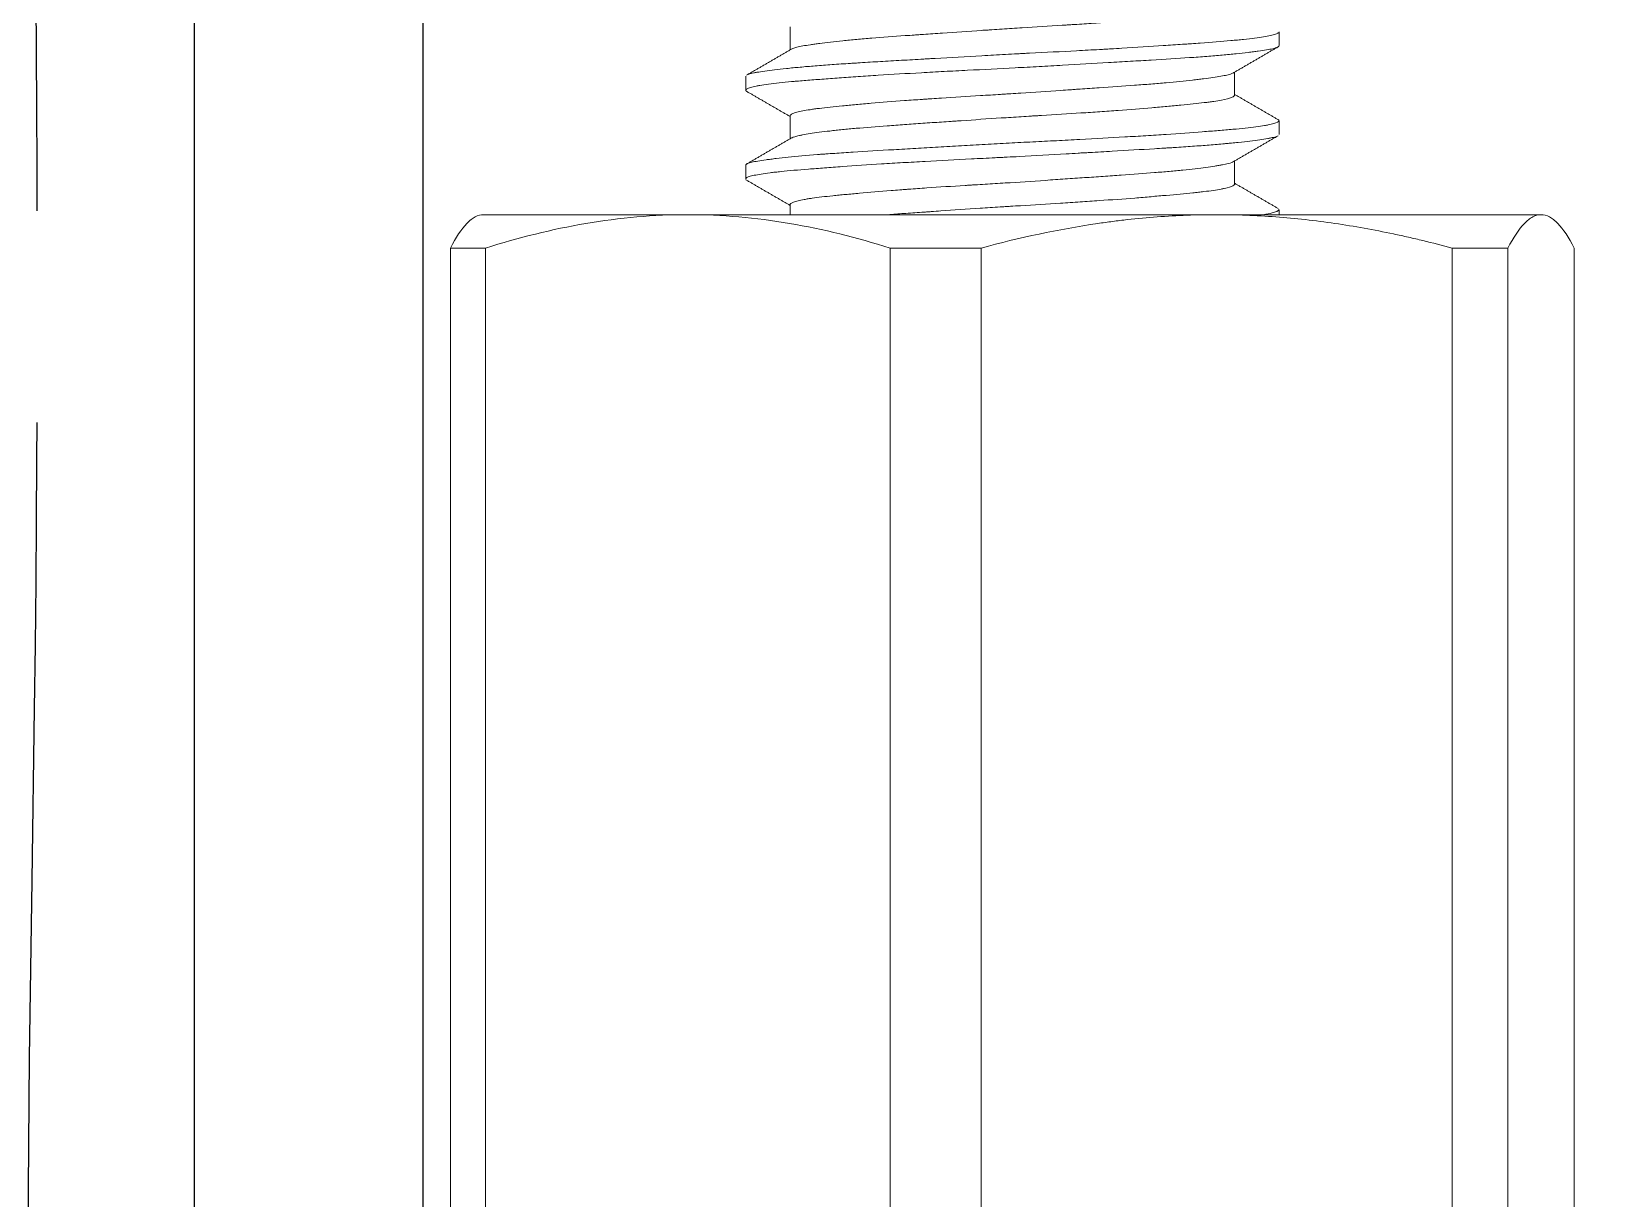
# Model space of a CAD drawing. Header units: millimetres. Extents: x 296 to 1136, y 93 to 687.
# Drawn here: x 431.7 to 449.36, y 284.56 to 297.69 of the extents above; entities that cross this region are included whole.
import ezdxf

# ---------------------------------------------------------------- set-up
doc = ezdxf.new("R2010")
doc.units = ezdxf.units.MM
doc.header["$LTSCALE"] = 0.75
doc.linetypes.add('CENTERX2', pattern=[101.6, 63.5, -12.7, 12.7, -12.7])
doc.layers.add('CENTER', color=1, linetype='CENTERX2')
doc.layers.add('DIM', color=3, linetype='Continuous')
doc.styles.get("Standard").update_dxf_attribs({"font": 'arial.ttf'})
doc.dimstyles.new('사본 ISO-25', dxfattribs={"dimtxt": 6, "dimasz": 6, "dimexe": 2.1, "dimexo": 2.1, "dimgap": 2, "dimtad": 1, "dimtih": 1, "dimtoh": 1, "dimdec": 1, "dimdsep": 46, "dimtxsty": 'Standard', "dimcen": 0, "dimclrd": 3, "dimclre": 3, "dimclrt": 4, "dimazin": 2, "dimtp": 0.1, "dimtm": 0.1, "dimtfac": 0.714286, "dimtdec": 1, "dimtmove": 0, "dimatfit": 3, "dimfxl": 1, "dimarcsym": 0})

msp = doc.modelspace()

# ---------------------------------------------------------------- linework, layer by layer
msp.add_line((433.535, 257.657), (433.535, 322.631))
at = {"color": 7, "linetype": 'Continuous', "lineweight": 18}
for p, q in [((440.235, 297.743), (440.235, 297.485)), ((445.735, 297.533), (445.735, 297.687)), ((439.735, 297.188), (439.735, 297.032)), ((445.235, 296.976), (445.235, 297.235)), ((440.235, 296.744), (440.235, 296.485)), ((445.735, 296.532), (445.735, 296.688)), ((439.735, 296.187), (439.735, 296.033)), ((445.235, 295.977), (445.235, 296.235)), ((440.235, 295.743), (440.235, 295.631)), ((448.684, 295.631), (436.786, 295.631)), ((445.735, 295.631), (445.735, 295.687)), ((436.412, 276.006), (436.412, 295.256)), ((436.808, 295.256), (436.412, 295.256)), ((436.808, 276.006), (436.808, 295.256)), ((442.384, 295.256), (441.359, 295.256)), ((441.359, 276.006), (441.359, 295.256)), ((442.384, 276.006), (442.384, 295.256)), ((448.31, 295.256), (447.682, 295.256)), ((447.682, 276.006), (447.682, 295.256)), ((448.31, 276.006), (448.31, 295.256)), ((449.057, 276.006), (449.057, 295.256))]:
    msp.add_line(p, q, dxfattribs=at)
for points, knots in [([(440.253, 297.496), (440.256, 297.498), (440.261, 297.499), (440.289, 297.511), (440.327, 297.52), (440.402, 297.534), (440.431, 297.539), (440.479, 297.546), (440.495, 297.549), (440.53, 297.553), (440.549, 297.556), (440.643, 297.568), (440.73, 297.578), (440.853, 297.591), (440.878, 297.593), (440.93, 297.598), (440.957, 297.601), (441.039, 297.608), (441.096, 297.613), (441.272, 297.627), (441.397, 297.636), (441.564, 297.648), (441.597, 297.65), (441.649, 297.654), (441.666, 297.655), (441.701, 297.657), (441.718, 297.658), (441.806, 297.664), (441.877, 297.669), (442.092, 297.684), (442.239, 297.694), (442.409, 297.706), (442.428, 297.707), (442.466, 297.709), (442.485, 297.711), (442.543, 297.714), (442.581, 297.717), (442.695, 297.724), (442.77, 297.729), (442.997, 297.743), (443.147, 297.752), (443.315, 297.763), (443.334, 297.764), (443.371, 297.767), (443.426, 297.77), (443.48, 297.774), (443.588, 297.781), (443.73, 297.79), (443.866, 297.8), (443.966, 297.807), (443.999, 297.81), (444.064, 297.815), (444.096, 297.817), (444.255, 297.83), (444.372, 297.84), (444.535, 297.854), (444.587, 297.859), (444.661, 297.866), (444.685, 297.869), (444.732, 297.873), (444.755, 297.876), (444.864, 297.887), (444.94, 297.897), (445.035, 297.911), (445.064, 297.916), (445.103, 297.923), (445.115, 297.926), (445.137, 297.931), (445.147, 297.933), (445.194, 297.946), (445.218, 297.956), (445.231, 297.968), (445.234, 297.972), (445.235, 297.976), (445.235, 297.977), (445.235, 297.977), (445.235, 297.977)], [0, 0, 0, 0, 0.012066, 0.012066, 0.072394, 0.072394, 0.102558, 0.102558, 0.11764, 0.11764, 0.132722, 0.132722, 0.193051, 0.193051, 0.208133, 0.208133, 0.223215, 0.223215, 0.253379, 0.253379, 0.313707, 0.313707, 0.328789, 0.328789, 0.33633, 0.33633, 0.343871, 0.343871, 0.374035, 0.374035, 0.434364, 0.434364, 0.441905, 0.441905, 0.449446, 0.449446, 0.464528, 0.464528, 0.494692, 0.494692, 0.55502, 0.55502, 0.562561, 0.562561, 0.570102, 0.585184, 0.585184, 0.615348, 0.645512, 0.645512, 0.660594, 0.660594, 0.675676, 0.675676, 0.736005, 0.736005, 0.766169, 0.766169, 0.781251, 0.781251, 0.796333, 0.796333, 0.856661, 0.856661, 0.886825, 0.886825, 0.901907, 0.901907, 0.916989, 0.916989, 0.977318, 0.977318, 0.9924, 0.999941, 0.999941, 1, 1, 1, 1]), ([(439.75, 297.204), (439.761, 297.209), (439.776, 297.214), (439.804, 297.221), (439.814, 297.224), (439.836, 297.228), (439.849, 297.231), (439.887, 297.237), (439.917, 297.242), (440.017, 297.256), (440.097, 297.266), (440.217, 297.278), (440.242, 297.281), (440.293, 297.286), (440.32, 297.288), (440.401, 297.296), (440.458, 297.301), (440.578, 297.31), (440.641, 297.315), (440.773, 297.324), (440.842, 297.329), (440.932, 297.335), (440.95, 297.336), (440.986, 297.338), (441.041, 297.341), (441.098, 297.345), (441.211, 297.352), (441.366, 297.361), (441.529, 297.37), (441.653, 297.377), (441.716, 297.381), (441.802, 297.386), (441.845, 297.388), (442.039, 297.399), (442.214, 297.409), (442.48, 297.424), (442.569, 297.429), (442.703, 297.437), (442.748, 297.439), (442.816, 297.443), (442.839, 297.444), (442.884, 297.446), (442.906, 297.447), (443.108, 297.458), (443.285, 297.466), (443.545, 297.48), (443.63, 297.485), (443.737, 297.49), (443.758, 297.492), (443.8, 297.494), (443.821, 297.495), (443.884, 297.499), (443.926, 297.501), (444.13, 297.513), (444.286, 297.523), (444.507, 297.538), (444.578, 297.543), (444.665, 297.549), (444.682, 297.55), (444.716, 297.552), (444.767, 297.556), (444.816, 297.56), (444.975, 297.572), (445.09, 297.581), (445.218, 297.592), (445.255, 297.595), (445.291, 297.599), (445.314, 297.601), (445.326, 297.602), (445.382, 297.608), (445.423, 297.613), (445.535, 297.627), (445.595, 297.636), (445.651, 297.649), (445.661, 297.651), (445.68, 297.656), (445.688, 297.659), (445.71, 297.666), (445.72, 297.671), (445.732, 297.68), (445.735, 297.684), (445.735, 297.688)], [0, 0, 0, 0, 0.032547, 0.032547, 0.047287, 0.047287, 0.062028, 0.062028, 0.091509, 0.091509, 0.150471, 0.150471, 0.165211, 0.165211, 0.179952, 0.179952, 0.209433, 0.209433, 0.238914, 0.238914, 0.268395, 0.268395, 0.275766, 0.275766, 0.283136, 0.297876, 0.297876, 0.327357, 0.356839, 0.356839, 0.371579, 0.378949, 0.38632, 0.38632, 0.445282, 0.445282, 0.474763, 0.474763, 0.489503, 0.489503, 0.496874, 0.496874, 0.504244, 0.504244, 0.563206, 0.563206, 0.592687, 0.592687, 0.600058, 0.600058, 0.607428, 0.607428, 0.622168, 0.622168, 0.681131, 0.681131, 0.710612, 0.710612, 0.717982, 0.717982, 0.725352, 0.740093, 0.740093, 0.799055, 0.799055, 0.813796, 0.821166, 0.821166, 0.828536, 0.828536, 0.858017, 0.858017, 0.916979, 0.916979, 0.93172, 0.93172, 0.94646, 0.94646, 0.975942, 0.975942, 1, 1, 1, 1]), ([(445.734, 297.531), (445.734, 297.529), (445.734, 297.528), (445.729, 297.521), (445.722, 297.517), (445.707, 297.511), (445.704, 297.51), (445.698, 297.508), (445.687, 297.504), (445.674, 297.501), (445.645, 297.494), (445.598, 297.485), (445.537, 297.476), (445.485, 297.469), (445.458, 297.465), (445.429, 297.461), (445.408, 297.459), (445.398, 297.458), (445.345, 297.452), (445.255, 297.442), (445.099, 297.427), (444.983, 297.417), (444.891, 297.41), (444.859, 297.407), (444.795, 297.403), (444.762, 297.4), (444.593, 297.389), (444.45, 297.38), (444.221, 297.366), (444.143, 297.362), (444.022, 297.355), (443.981, 297.352), (443.899, 297.347), (443.857, 297.345), (443.648, 297.333), (443.476, 297.323), (443.213, 297.308), (443.125, 297.303), (442.99, 297.296), (442.945, 297.293), (442.855, 297.288), (442.81, 297.286), (442.586, 297.274), (442.408, 297.265), (442.144, 297.251), (442.056, 297.247), (441.881, 297.238), (441.796, 297.233), (441.543, 297.219), (441.382, 297.21), (441.188, 297.197), (441.15, 297.195), (441.074, 297.19), (441.037, 297.187), (440.927, 297.18), (440.856, 297.175), (440.72, 297.165), (440.655, 297.16), (440.53, 297.151), (440.47, 297.146), (440.385, 297.139), (440.357, 297.137), (440.317, 297.134), (440.303, 297.133), (440.277, 297.13), (440.213, 297.125), (440.155, 297.119), (440.025, 297.105), (439.952, 297.096), (439.887, 297.085), (439.88, 297.084), (439.867, 297.081), (439.86, 297.08), (439.841, 297.076), (439.83, 297.074), (439.798, 297.066), (439.764, 297.056), (439.745, 297.046), (439.735, 297.036), (439.733, 297.032), (439.737, 297.026), (439.738, 297.025), (439.74, 297.022), (439.743, 297.02), (439.747, 297.018), (439.749, 297.017)], [0, 0, 0, 0, 0.009972, 0.009972, 0.037676, 0.037676, 0.044602, 0.044602, 0.051528, 0.06538, 0.06538, 0.093084, 0.120788, 0.120788, 0.13464, 0.141566, 0.141566, 0.148492, 0.148492, 0.176196, 0.2039, 0.231604, 0.231604, 0.245456, 0.245456, 0.259308, 0.259308, 0.314715, 0.314715, 0.342419, 0.342419, 0.356271, 0.356271, 0.370123, 0.370123, 0.425531, 0.425531, 0.453235, 0.453235, 0.467087, 0.467087, 0.480939, 0.480939, 0.536347, 0.536347, 0.56405, 0.56405, 0.591754, 0.591754, 0.647162, 0.647162, 0.661014, 0.661014, 0.674866, 0.674866, 0.70257, 0.70257, 0.730274, 0.730274, 0.757978, 0.757978, 0.77183, 0.77183, 0.778756, 0.778756, 0.785682, 0.813386, 0.813386, 0.868793, 0.868793, 0.875719, 0.875719, 0.882645, 0.882645, 0.896497, 0.896497, 0.924201, 0.951905, 0.951905, 0.979609, 0.979609, 0.986535, 0.986535, 0.993461, 1, 1, 1, 1]), ([(445.222, 297.228), (445.216, 297.224), (445.208, 297.22), (445.185, 297.212), (445.169, 297.207), (445.109, 297.193), (445.057, 297.184), (444.96, 297.169), (444.925, 297.165), (444.867, 297.157), (444.847, 297.155), (444.805, 297.15), (444.783, 297.147), (444.672, 297.135), (444.573, 297.125), (444.41, 297.11), (444.353, 297.106), (444.264, 297.099), (444.234, 297.096), (444.172, 297.092), (444.141, 297.089), (443.982, 297.078), (443.849, 297.068), (443.641, 297.054), (443.57, 297.049), (443.479, 297.043), (443.461, 297.042), (443.425, 297.039), (443.37, 297.035), (443.315, 297.032), (443.13, 297.019), (442.981, 297.009), (442.792, 296.997), (442.735, 296.993), (442.678, 296.99), (442.64, 296.987), (442.621, 296.986), (442.526, 296.98), (442.45, 296.975), (442.226, 296.962), (442.08, 296.952), (441.9, 296.941), (441.865, 296.938), (441.811, 296.935), (441.794, 296.934), (441.759, 296.931), (441.741, 296.93), (441.654, 296.924), (441.587, 296.919), (441.389, 296.904), (441.264, 296.894), (441.118, 296.882), (441.089, 296.879), (441.032, 296.874), (441.004, 296.872), (440.924, 296.865), (440.872, 296.86), (440.727, 296.846), (440.64, 296.837), (440.545, 296.825), (440.527, 296.823), (440.493, 296.818), (440.476, 296.815), (440.429, 296.808), (440.373, 296.799), (440.329, 296.789), (440.301, 296.781), (440.293, 296.779), (440.278, 296.774), (440.271, 296.771), (440.244, 296.76), (440.234, 296.751), (440.235, 296.743)], [0, 0, 0, 0, 0.023616, 0.023616, 0.053435, 0.053435, 0.113072, 0.113072, 0.142891, 0.142891, 0.1578, 0.1578, 0.172709, 0.172709, 0.232347, 0.232347, 0.262166, 0.262166, 0.277075, 0.277075, 0.291984, 0.291984, 0.351622, 0.351622, 0.38144, 0.38144, 0.388895, 0.388895, 0.39635, 0.411259, 0.411259, 0.470896, 0.470896, 0.485806, 0.493261, 0.493261, 0.500715, 0.500715, 0.530534, 0.530534, 0.590171, 0.590171, 0.605081, 0.605081, 0.612535, 0.612535, 0.61999, 0.61999, 0.649809, 0.649809, 0.709446, 0.709446, 0.724356, 0.724356, 0.739265, 0.739265, 0.769084, 0.769084, 0.828721, 0.828721, 0.84363, 0.84363, 0.85854, 0.85854, 0.888358, 0.918177, 0.918177, 0.933086, 0.933086, 0.947996, 0.947996, 1, 1, 1, 1]), ([(440.246, 296.492), (440.257, 296.499), (440.278, 296.507), (440.318, 296.517), (440.328, 296.519), (440.35, 296.524), (440.362, 296.526), (440.399, 296.533), (440.428, 296.538), (440.522, 296.553), (440.596, 296.563), (440.705, 296.575), (440.728, 296.578), (440.775, 296.583), (440.798, 296.585), (440.872, 296.593), (440.924, 296.598), (441.085, 296.612), (441.202, 296.621), (441.36, 296.633), (441.392, 296.635), (441.457, 296.64), (441.49, 296.642), (441.589, 296.649), (441.725, 296.659), (441.866, 296.669), (441.974, 296.676), (442.028, 296.68), (442.084, 296.684), (442.121, 296.686), (442.139, 296.687), (442.307, 296.699), (442.457, 296.709), (442.683, 296.724), (442.759, 296.728), (442.873, 296.736), (442.911, 296.738), (442.968, 296.742), (442.987, 296.743), (443.025, 296.745), (443.044, 296.746), (443.214, 296.757), (443.362, 296.766), (443.578, 296.78), (443.649, 296.785), (443.754, 296.792), (443.789, 296.794), (443.858, 296.799), (443.892, 296.802), (444.059, 296.814), (444.185, 296.824), (444.362, 296.839), (444.419, 296.844), (444.529, 296.854), (444.581, 296.859), (444.729, 296.873), (444.817, 296.882), (444.913, 296.894), (444.931, 296.896), (444.967, 296.901), (444.984, 296.903), (445.032, 296.91), (445.061, 296.915), (445.138, 296.93), (445.176, 296.94), (445.207, 296.953), (445.213, 296.955), (445.222, 296.96), (445.225, 296.963), (445.232, 296.969), (445.234, 296.973), (445.235, 296.976)], [0, 0, 0, 0, 0.04933, 0.04933, 0.064296, 0.064296, 0.079263, 0.079263, 0.109196, 0.109196, 0.169062, 0.169062, 0.184028, 0.184028, 0.198995, 0.198995, 0.228928, 0.228928, 0.288794, 0.288794, 0.30376, 0.30376, 0.318726, 0.318726, 0.348659, 0.378592, 0.378592, 0.393559, 0.401042, 0.401042, 0.408525, 0.408525, 0.468391, 0.468391, 0.498324, 0.498324, 0.513291, 0.513291, 0.520774, 0.520774, 0.528257, 0.528257, 0.588123, 0.588123, 0.618056, 0.618056, 0.633022, 0.633022, 0.647989, 0.647989, 0.707855, 0.707855, 0.737788, 0.737788, 0.767721, 0.767721, 0.827587, 0.827587, 0.842553, 0.842553, 0.85752, 0.85752, 0.887453, 0.887453, 0.947318, 0.947318, 0.962285, 0.962285, 0.977251, 0.977251, 1, 1, 1, 1]), ([(439.735, 296.188), (439.735, 296.19), (439.735, 296.192), (439.738, 296.196), (439.742, 296.2), (439.748, 296.203), (439.753, 296.205), (439.755, 296.206), (439.769, 296.212), (439.784, 296.217), (439.841, 296.23), (439.895, 296.239), (439.981, 296.251), (439.999, 296.253), (440.028, 296.257), (440.037, 296.258), (440.058, 296.261), (440.109, 296.267), (440.165, 296.273), (440.31, 296.288), (440.42, 296.298), (440.558, 296.309), (440.574, 296.31), (440.605, 296.312), (440.621, 296.313), (440.67, 296.317), (440.703, 296.319), (440.803, 296.326), (440.872, 296.331), (441.087, 296.344), (441.239, 296.353), (441.441, 296.365), (441.482, 296.367), (441.565, 296.372), (441.606, 296.375), (441.731, 296.382), (441.9, 296.392), (442.074, 296.401), (442.206, 296.409), (442.25, 296.411), (442.339, 296.416), (442.383, 296.419), (442.518, 296.427), (442.608, 296.431), (442.787, 296.441), (442.876, 296.446), (443.054, 296.455), (443.142, 296.459), (443.275, 296.466), (443.319, 296.468), (443.407, 296.473), (443.451, 296.475), (443.669, 296.487), (443.837, 296.496), (444.08, 296.51), (444.159, 296.515), (444.276, 296.522), (444.314, 296.525), (444.391, 296.53), (444.428, 296.532), (444.611, 296.545), (444.747, 296.555), (444.935, 296.569), (444.995, 296.573), (445.081, 296.58), (445.109, 296.583), (445.163, 296.587), (445.189, 296.589), (445.315, 296.601), (445.402, 296.61), (445.511, 296.624), (445.544, 296.629), (445.588, 296.636), (445.602, 296.639), (445.627, 296.644), (445.638, 296.646), (445.691, 296.658), (445.718, 296.669), (445.732, 296.681), (445.733, 296.683), (445.735, 296.688), (445.735, 296.69), (445.732, 296.696), (445.729, 296.698), (445.725, 296.701)], [0, 0, 0, 0, 0.01112, 0.01112, 0.025021, 0.031972, 0.031972, 0.038923, 0.038923, 0.066725, 0.066725, 0.12233, 0.12233, 0.136231, 0.136231, 0.143182, 0.143182, 0.150133, 0.177935, 0.177935, 0.23354, 0.23354, 0.240491, 0.240491, 0.247441, 0.247441, 0.261343, 0.261343, 0.289145, 0.289145, 0.34475, 0.34475, 0.358652, 0.358652, 0.372553, 0.372553, 0.400355, 0.428158, 0.428158, 0.442059, 0.442059, 0.45596, 0.45596, 0.483763, 0.483763, 0.511565, 0.511565, 0.539368, 0.539368, 0.553269, 0.553269, 0.56717, 0.56717, 0.622775, 0.622775, 0.650578, 0.650578, 0.664479, 0.664479, 0.67838, 0.67838, 0.733985, 0.733985, 0.761788, 0.761788, 0.775689, 0.775689, 0.78959, 0.78959, 0.845195, 0.845195, 0.872998, 0.872998, 0.886899, 0.886899, 0.9008, 0.9008, 0.956406, 0.956406, 0.970307, 0.970307, 0.984208, 0.984208, 1, 1, 1, 1]), ([(445.717, 296.515), (445.717, 296.515), (445.706, 296.51), (445.692, 296.505), (445.665, 296.499), (445.65, 296.495), (445.632, 296.492), (445.62, 296.489), (445.614, 296.488), (445.556, 296.478), (445.489, 296.469), (445.368, 296.454), (445.324, 296.449), (445.252, 296.442), (445.227, 296.439), (445.189, 296.436), (445.176, 296.434), (445.149, 296.432), (445.082, 296.426), (445.011, 296.419), (444.89, 296.41), (444.827, 296.405), (444.696, 296.396), (444.627, 296.391), (444.538, 296.385), (444.52, 296.384), (444.483, 296.382), (444.465, 296.381), (444.409, 296.377), (444.372, 296.375), (444.182, 296.364), (444.023, 296.355), (443.775, 296.34), (443.69, 296.335), (443.582, 296.329), (443.561, 296.328), (443.517, 296.326), (443.452, 296.322), (443.386, 296.318), (443.167, 296.306), (442.99, 296.296), (442.767, 296.283), (442.722, 296.281), (442.654, 296.278), (442.632, 296.276), (442.587, 296.274), (442.564, 296.273), (442.452, 296.267), (442.362, 296.263), (442.098, 296.249), (441.924, 296.24), (441.713, 296.229), (441.671, 296.226), (441.587, 296.221), (441.545, 296.219), (441.422, 296.212), (441.342, 296.207), (441.109, 296.192), (440.961, 296.183), (440.788, 296.17), (440.754, 296.168), (440.687, 296.163), (440.655, 296.16), (440.559, 296.153), (440.498, 296.148), (440.326, 296.135), (440.223, 296.126), (440.111, 296.114), (440.089, 296.112), (440.048, 296.107), (440.028, 296.105), (439.972, 296.098), (439.905, 296.088), (439.826, 296.074), (439.789, 296.064), (439.76, 296.054), (439.749, 296.049), (439.737, 296.04), (439.734, 296.035), (439.735, 296.031)], [0, 0, 0, 0, 0.001886, 0.031368, 0.031368, 0.046108, 0.053478, 0.053478, 0.060849, 0.060849, 0.119811, 0.119811, 0.149292, 0.149292, 0.164033, 0.164033, 0.171403, 0.171403, 0.178773, 0.208254, 0.208254, 0.237736, 0.237736, 0.267217, 0.267217, 0.274587, 0.274587, 0.281957, 0.281957, 0.296698, 0.296698, 0.35566, 0.35566, 0.385141, 0.385141, 0.392512, 0.392512, 0.399882, 0.414623, 0.414623, 0.473585, 0.473585, 0.488325, 0.488325, 0.495696, 0.495696, 0.503066, 0.503066, 0.532547, 0.532547, 0.591509, 0.591509, 0.60625, 0.60625, 0.620991, 0.620991, 0.650472, 0.650472, 0.709434, 0.709434, 0.724175, 0.724175, 0.738915, 0.738915, 0.768396, 0.768396, 0.827359, 0.827359, 0.842099, 0.842099, 0.85684, 0.85684, 0.886321, 0.915802, 0.945283, 0.945283, 0.974764, 0.974764, 1, 1, 1, 1]), ([(445.217, 296.225), (445.214, 296.223), (445.21, 296.221), (445.183, 296.21), (445.147, 296.201), (445.086, 296.19), (445.073, 296.187), (445.044, 296.182), (445.03, 296.18), (444.983, 296.173), (444.949, 296.168), (444.837, 296.153), (444.752, 296.143), (444.63, 296.131), (444.605, 296.128), (444.554, 296.123), (444.527, 296.121), (444.447, 296.113), (444.391, 296.109), (444.217, 296.095), (444.093, 296.086), (443.927, 296.074), (443.894, 296.072), (443.826, 296.067), (443.792, 296.064), (443.688, 296.057), (443.548, 296.048), (443.403, 296.038), (443.293, 296.03), (443.256, 296.028), (443.182, 296.023), (443.144, 296.02), (442.956, 296.007), (442.805, 295.997), (442.579, 295.983), (442.504, 295.979), (442.391, 295.972), (442.354, 295.969), (442.297, 295.966), (442.279, 295.965), (442.241, 295.962), (442.223, 295.961), (442.055, 295.951), (441.912, 295.942), (441.703, 295.927), (441.618, 295.921), (441.534, 295.915), (441.501, 295.913), (441.484, 295.911), (441.435, 295.908), (441.403, 295.905), (441.244, 295.893), (441.126, 295.883), (440.961, 295.868), (440.909, 295.863), (440.846, 295.857), (440.833, 295.856), (440.809, 295.854), (440.772, 295.85), (440.738, 295.847), (440.627, 295.835), (440.549, 295.826), (440.467, 295.814), (440.451, 295.812), (440.421, 295.807), (440.407, 295.804), (440.367, 295.797), (440.344, 295.792), (440.284, 295.777), (440.257, 295.767), (440.241, 295.755), (440.238, 295.752), (440.235, 295.747), (440.234, 295.745), (440.235, 295.743)], [0, 0, 0, 0, 0.010556, 0.010556, 0.070537, 0.070537, 0.085532, 0.085532, 0.100527, 0.100527, 0.130518, 0.130518, 0.190499, 0.190499, 0.205494, 0.205494, 0.220489, 0.220489, 0.250479, 0.250479, 0.31046, 0.31046, 0.325455, 0.325455, 0.34045, 0.34045, 0.370441, 0.400431, 0.400431, 0.415426, 0.415426, 0.430422, 0.430422, 0.490402, 0.490402, 0.520393, 0.520393, 0.535388, 0.535388, 0.542886, 0.542886, 0.550383, 0.550383, 0.610364, 0.610364, 0.640354, 0.647852, 0.647852, 0.655349, 0.655349, 0.670345, 0.670345, 0.730325, 0.730325, 0.760316, 0.760316, 0.767813, 0.767813, 0.775311, 0.790306, 0.790306, 0.850287, 0.850287, 0.865282, 0.865282, 0.880277, 0.880277, 0.910268, 0.910268, 0.970248, 0.970248, 0.985244, 0.985244, 1, 1, 1, 1]), ([(441.334, 295.631), (441.392, 295.635), (441.452, 295.64), (441.579, 295.649), (441.664, 295.655), (441.752, 295.661), (441.787, 295.663), (441.805, 295.664), (441.858, 295.668), (441.894, 295.671), (442.074, 295.683), (442.221, 295.693), (442.446, 295.708), (442.521, 295.713), (442.617, 295.719), (442.636, 295.721), (442.674, 295.723), (442.693, 295.724), (442.751, 295.728), (442.789, 295.73), (442.978, 295.742), (443.128, 295.751), (443.313, 295.763), (443.35, 295.765), (443.424, 295.77), (443.461, 295.772), (443.57, 295.779), (443.641, 295.784), (443.85, 295.799), (443.984, 295.808), (444.143, 295.821), (444.174, 295.823), (444.236, 295.828), (444.266, 295.831), (444.355, 295.839), (444.412, 295.844), (444.576, 295.858), (444.675, 295.867), (444.787, 295.879), (444.808, 295.881), (444.85, 295.886), (444.87, 295.888), (444.928, 295.895), (444.999, 295.905), (445.057, 295.914), (445.096, 295.922), (445.108, 295.924), (445.131, 295.929), (445.142, 295.932), (445.191, 295.944), (445.216, 295.955), (445.232, 295.969), (445.234, 295.973), (445.235, 295.977)], [0.2846428, 0.2846428, 0.2846428, 0.2846428, 0.3126218, 0.3126218, 0.3427278, 0.3502543, 0.3502543, 0.3577808, 0.3577808, 0.3728338, 0.3728338, 0.4330458, 0.4330458, 0.4631519, 0.4631519, 0.4706784, 0.4706784, 0.4782049, 0.4782049, 0.4932579, 0.4932579, 0.5534699, 0.5534699, 0.5685229, 0.5685229, 0.5835759, 0.5835759, 0.6136819, 0.6136819, 0.6738939, 0.6738939, 0.6889469, 0.6889469, 0.7039999, 0.7039999, 0.7341059, 0.7341059, 0.794318, 0.794318, 0.809371, 0.809371, 0.824424, 0.824424, 0.85453, 0.884636, 0.884636, 0.899689, 0.899689, 0.914742, 0.914742, 0.974954, 0.974954, 1, 1, 1, 1]), ([(436.412, 295.256), (436.474, 295.373), (436.536, 295.468), (436.629, 295.565), (436.66, 295.589), (436.723, 295.623), (436.754, 295.631), (436.786, 295.631)], [0, 0, 0, 0, 0.5, 0.5, 0.75, 0.75, 1, 1, 1, 1]), ([(439.084, 295.631), (438.893, 295.631), (438.702, 295.623), (438.318, 295.589), (438.127, 295.564), (437.557, 295.467), (437.181, 295.373), (436.808, 295.256)], [0, 0, 0, 0, 0.25, 0.25, 0.5, 0.5, 1, 1, 1, 1]), ([(441.359, 295.256), (440.984, 295.373), (440.608, 295.468), (440.039, 295.565), (439.849, 295.589), (439.467, 295.623), (439.276, 295.631), (439.084, 295.631)], [0, 0, 0, 0, 0.5, 0.5, 0.75, 0.75, 1, 1, 1, 1]), ([(445.033, 295.631), (444.811, 295.631), (444.588, 295.623), (444.253, 295.598), (444.142, 295.587), (443.974, 295.569), (443.918, 295.562), (443.807, 295.548), (443.306, 295.478), (442.815, 295.372), (442.384, 295.256)], [0, 0, 0, 0, 0.25, 0.25, 0.375, 0.375, 0.4375, 0.4375, 0.5, 1, 1, 1, 1]), ([(447.682, 295.256), (447.573, 295.285), (447.41, 295.327), (447.245, 295.365), (447.136, 295.39), (447.08, 295.402), (446.805, 295.461), (446.584, 295.5), (446.142, 295.565), (445.921, 295.59), (445.477, 295.623), (445.255, 295.631), (445.033, 295.631)], [0, 0, 0, 0, 0.125, 0.1875, 0.1875, 0.25, 0.25, 0.5, 0.5, 0.75, 0.75, 1, 1, 1, 1]), ([(445.557, 295.631), (445.597, 295.637), (445.631, 295.644), (445.677, 295.655), (445.694, 295.661), (445.709, 295.667), (445.712, 295.668), (445.717, 295.671), (445.724, 295.674), (445.729, 295.678), (445.733, 295.683), (445.735, 295.686), (445.735, 295.688)], [0.8021387, 0.8021387, 0.8021387, 0.8021387, 0.8700665, 0.8700665, 0.9214645, 0.9214645, 0.9343141, 0.9343141, 0.9471636, 0.9728626, 0.9728626, 1, 1, 1, 1]), ([(448.684, 295.631), (448.652, 295.631), (448.621, 295.623), (448.558, 295.589), (448.527, 295.564), (448.433, 295.467), (448.372, 295.373), (448.31, 295.256)], [0, 0, 0, 0, 0.25, 0.25, 0.5, 0.5, 1, 1, 1, 1]), ([(449.057, 295.256), (448.995, 295.373), (448.933, 295.468), (448.84, 295.565), (448.809, 295.589), (448.746, 295.623), (448.715, 295.631), (448.684, 295.631)], [0, 0, 0, 0, 0.5, 0.5, 0.75, 0.75, 1, 1, 1, 1])]:
    msp.add_open_spline(points, degree=3, knots=knots, dxfattribs=at)
for points in [[(440.259, 297.499), (440.001, 297.35), (439.744, 297.2)], [(445.218, 297.225), (445.476, 297.375), (445.733, 297.524)], [(439.741, 297.021), (439.988, 296.878), (440.235, 296.735)], [(445.731, 296.697), (445.483, 296.841), (445.235, 296.985)], [(440.251, 296.495), (439.994, 296.346), (439.737, 296.196)], [(445.212, 296.222), (445.469, 296.371), (445.726, 296.52)], [(439.737, 296.024), (439.986, 295.879), (440.235, 295.735)], [(445.726, 295.7), (445.48, 295.843), (445.235, 295.985)]]:
    msp.add_open_spline(points, degree=2, dxfattribs=at)
at = {"layer": 'CENTER', "ltscale": 0.25}
msp.add_spline([(481.961, 289.417, 0), (477.154, 305.983, 0), (465.175, 309.157, 0), (452.563, 264.824, 0), (438.87, 263.053, 0), (431.735, 290.076), (431.735, 300.631)], degree=3, dxfattribs=at)

# ---------------------------------------------------------------- leaders
at = {"layer": 'DIM'}
msp.add_leader([(436.104, 353.153), (436.104, 237.197), (461.9, 237.197)], dimstyle='사본 ISO-25', override={"dimasz": 4, "dimgap": 2, "dimtad": 0, "dimldrblk": 'Dot'}, dxfattribs=at)

doc.saveas('drawing.dxf')
